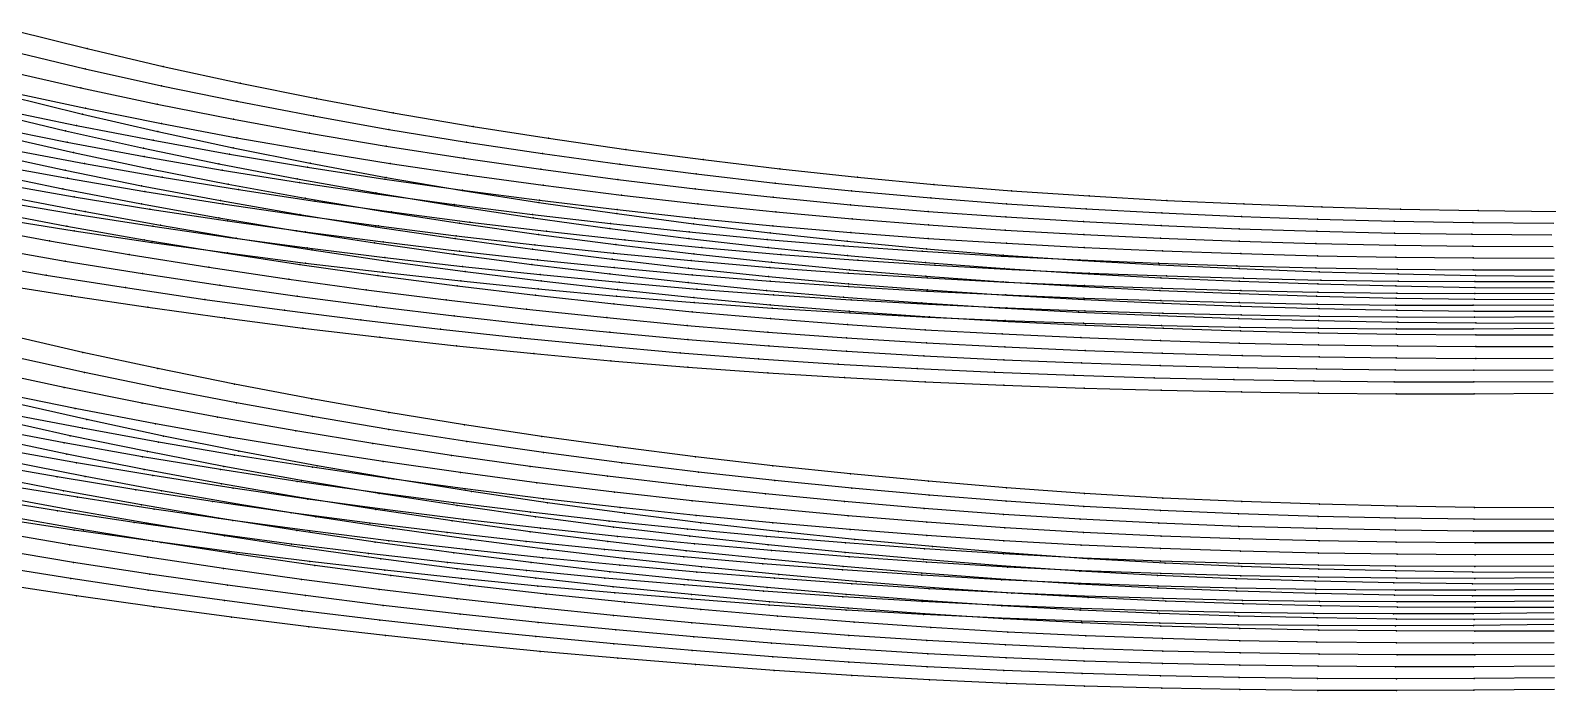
# Model space of a CAD drawing. Extents: x -2408 to 1029, y -526 to 2095.
# Drawn here: x -666.5 to -369.3, y 1893.8 to 2023.1 of the extents above; entities that cross this region are included whole.
import ezdxf

# ---------------------------------------------------------------- set-up
doc = ezdxf.new("R2010")
doc.units = 0

# ---------------------------------------------------------------- blocks, each defined once
blk = doc.blocks.new(' -30')
at = {"layer": '1'}
for points in [[(-184.074268, 915.898438), (-199.938067, 916.004481), (-214.971179, 916.217039), (-230.058452, 916.580001), (-245.141658, 917.098852), (-260.166828, 917.769134), (-275.234338, 918.624536), (-290.688383, 919.721853), (-305.728339, 920.97651), (-320.933019, 922.392988), (-335.945284, 923.939691), (-351.112705, 925.667383), (-366.087844, 927.54152), (-381.124534, 929.593767), (-396.053659, 931.804452), (-411.403685, 934.26337), (-426.274865, 936.835461), (-441.581577, 939.689385), (-456.380685, 942.648381), (-471.413172, 945.853884), (-486.126893, 949.211862)], [(-485.569411, 1022.114168), (-471.326372, 1018.533474), (-456.453895, 1015.055786), (-441.357954, 1011.77869), (-426.385503, 1008.766398), (-411.373524, 1005.973084), (-395.741295, 1003.294762), (-380.982537, 1000.97185), (-365.812658, 998.782208), (-350.671126, 996.787103), (-335.643521, 994.987391), (-320.458902, 993.349894), (-305.476456, 991.931465), (-290.253334, 990.705195), (-275.086221, 989.677705), (-259.838398, 988.812748), (-244.782035, 988.103728), (-229.520606, 987.520225), (-214.116548, 987.083314), (-198.889744, 986.803854), (-183.229885, 986.627731)]]:
    blk.add_lwpolyline(points, dxfattribs=at)
at = {"layer": '14'}
for points in [[(-184.047356, 928.598633), (-199.59272, 928.680167), (-214.717166, 928.914504), (-229.973089, 929.289697), (-245.16976, 929.809888), (-260.640927, 930.508343), (-275.965086, 931.398015), (-291.241824, 932.504552), (-306.505752, 933.796136), (-321.802467, 935.240728), (-337.036458, 936.834409), (-352.178831, 938.587466), (-367.373851, 940.521132), (-382.257429, 942.586062), (-397.404225, 944.866379), (-412.236711, 947.281491), (-427.323349, 949.931627), (-442.44033, 952.79284), (-457.450906, 955.84313), (-472.142353, 959.03132), (-487.065367, 962.493344)], [(-486.980707, 1009.363923), (-472.256533, 1005.696211), (-457.505122, 1002.275946), (-442.702748, 999.08554), (-427.630314, 996.072378), (-412.740637, 993.317148), (-397.798192, 990.762433), (-382.840082, 988.407382), (-367.601045, 986.208617), (-352.58876, 984.230198), (-337.53589, 982.420932), (-322.481054, 980.787744), (-306.948559, 979.311879), (-291.912577, 978.095582), (-276.394841, 977.034537), (-261.339635, 976.171484), (-245.709135, 975.431759), (-230.041771, 974.838048), (-214.56575, 974.39029), (-199.409258, 974.086564), (-184.176903, 973.94043)]]:
    blk.add_lwpolyline(points, dxfattribs=at)
at = {"layer": '3'}
for p in [(-471.326372, 1018.533474), (-456.453895, 1015.055786), (-441.357954, 1011.77869), (-426.385503, 1008.766398), (-472.256533, 1005.696211), (-411.373524, 1005.973084), (-457.505122, 1002.275946), (-395.741295, 1003.294762), (-442.702748, 999.08554), (-380.982537, 1000.97185), (-365.812658, 998.782208), (-427.630314, 996.072378), (-350.671126, 996.787103), (-412.740637, 993.317148), (-335.643521, 994.987391), (-320.458902, 993.349894), (-397.798192, 990.762433), (-305.476456, 991.931465), (-290.253334, 990.705195), (-275.086221, 989.677705), (-382.840082, 988.407382), (-259.838398, 988.812748), (-244.782035, 988.103728), (-229.520606, 987.520225), (-214.116548, 987.083314), (-198.889744, 986.803854), (-367.601045, 986.208617), (-352.58876, 984.230198), (-337.53589, 982.420932), (-322.481054, 980.787744), (-306.948559, 979.311879), (-291.912577, 978.095582), (-276.394841, 977.034537), (-261.339635, 976.171484), (-245.709135, 975.431759), (-230.041771, 974.838048), (-214.56575, 974.39029), (-199.409258, 974.086564), (-472.142353, 959.03132), (-457.450906, 955.84313), (-442.44033, 952.79284), (-427.323349, 949.931627), (-471.413172, 945.853884), (-412.236711, 947.281491), (-456.380685, 942.648381), (-397.404225, 944.866379), (-382.257429, 942.586062), (-441.581577, 939.689385), (-367.373851, 940.521132), (-426.274865, 936.835461), (-352.178831, 938.587466), (-337.036458, 936.834409), (-411.403685, 934.26337), (-321.802467, 935.240728), (-306.505752, 933.796136), (-396.053659, 931.804452), (-291.241824, 932.504552), (-275.965086, 931.398015), (-260.640927, 930.508343), (-381.124534, 929.593767), (-366.087844, 927.54152), (-245.16976, 929.809888), (-229.973089, 929.289697), (-214.717166, 928.914504), (-199.59272, 928.680167), (-351.112705, 925.667383), (-335.945284, 923.939691), (-320.933019, 922.392988), (-305.728339, 920.97651), (-290.688383, 919.721853), (-275.234338, 918.624536), (-260.166828, 917.769134), (-245.141658, 917.098852), (-230.058452, 916.580001), (-214.971179, 916.217039), (-199.938067, 916.004481)]:
    blk.add_point(p, dxfattribs=at)
blk = doc.blocks.new(' -31')
at = {"layer": '1'}
for points in [[(-184.086952, 914.298553), (-199.963252, 914.370587), (-215.375675, 914.554072), (-230.820305, 914.890663), (-246.261205, 915.384291), (-261.705159, 916.032831), (-276.885972, 916.854244), (-292.298716, 917.902918), (-307.491762, 919.119407), (-322.87845, 920.501598), (-337.934576, 922.001733), (-353.290396, 923.691687), (-368.221521, 925.495972), (-383.537338, 927.516951), (-398.829462, 929.710128), (-414.104112, 932.080051), (-429.340398, 934.632458), (-444.573538, 937.382133), (-459.532115, 940.276712), (-474.660789, 943.4037), (-489.745621, 946.738157)], [(-486.319582, 1018.766292), (-471.709232, 1015.275), (-456.738543, 1011.946158), (-442.02803, 1008.905685), (-427.017117, 1006.026231), (-412.2272, 1003.398908), (-397.015674, 1000.905477), (-382.162075, 998.66676), (-366.967246, 996.565387), (-352.064695, 994.680052), (-336.544248, 992.899487), (-321.622823, 991.366514), (-306.063224, 989.969857), (-291.275461, 988.843302), (-275.685007, 987.846192), (-260.811204, 987.051404), (-245.204271, 986.362211), (-230.354188, 985.833593), (-215.338268, 985.438519), (-199.901877, 985.183262), (-184.035778, 985.039444)]]:
    blk.add_lwpolyline(points, dxfattribs=at)
at = {"layer": '14'}
for points in [[(-184.047356, 926.998444), (-199.687344, 927.047208), (-215.150567, 927.252064), (-230.240265, 927.585927), (-245.805788, 928.076104), (-261.071262, 928.717405), (-276.114991, 929.530822), (-291.313492, 930.56262), (-306.410991, 931.773332), (-321.54403, 933.134551), (-336.61462, 934.632982), (-351.593331, 936.278672), (-366.62911, 938.095761), (-381.972089, 940.121824), (-396.963772, 942.272319), (-412.258262, 944.64703), (-427.195375, 947.150038), (-442.100141, 949.837558), (-457.037814, 952.72937), (-471.868929, 955.798982), (-486.989281, 959.135682)], [(-490.762346, 1006.783854), (-475.5471, 1003.127913), (-460.306836, 999.722926), (-445.514757, 996.650941), (-430.180991, 993.696043), (-414.790129, 990.95355), (-399.380814, 988.421363), (-383.940009, 986.09023), (-368.948062, 984.016808), (-353.455415, 982.059377), (-337.922035, 980.274449), (-322.38773, 978.677124), (-307.104799, 977.312651), (-291.630691, 976.140108), (-276.427318, 975.167904), (-261.011429, 974.343856), (-245.703807, 973.672048), (-230.309778, 973.133422), (-215.019542, 972.729054), (-199.514269, 972.453655), (-184.176903, 972.34024)]]:
    blk.add_lwpolyline(points, dxfattribs=at)
at = {"layer": '3'}
for p in [(-471.709232, 1015.275), (-456.738543, 1011.946158), (-442.02803, 1008.905685), (-427.017117, 1006.026231), (-475.5471, 1003.127913), (-412.2272, 1003.398908), (-460.306836, 999.722926), (-397.015674, 1000.905477), (-382.162075, 998.66676), (-445.514757, 996.650941), (-366.967246, 996.565387), (-430.180991, 993.696043), (-352.064695, 994.680052), (-336.544248, 992.899487), (-414.790129, 990.95355), (-321.622823, 991.366514), (-306.063224, 989.969857), (-399.380814, 988.421363), (-291.275461, 988.843302), (-275.685007, 987.846192), (-260.811204, 987.051404), (-383.940009, 986.09023), (-368.948062, 984.016808), (-245.204271, 986.362211), (-230.354188, 985.833593), (-215.338268, 985.438519), (-199.901877, 985.183262), (-353.455415, 982.059377), (-337.922035, 980.274449), (-322.38773, 978.677124), (-307.104799, 977.312651), (-291.630691, 976.140108), (-276.427318, 975.167904), (-261.011429, 974.343856), (-245.703807, 973.672048), (-230.309778, 973.133422), (-215.019542, 972.729054), (-199.514269, 972.453655), (-471.868929, 955.798982), (-457.037814, 952.72937), (-442.100141, 949.837558), (-427.195375, 947.150038), (-474.660789, 943.4037), (-412.258262, 944.64703), (-396.963772, 942.272319), (-459.532115, 940.276712), (-381.972089, 940.121824), (-444.573538, 937.382133), (-366.62911, 938.095761), (-351.593331, 936.278672), (-429.340398, 934.632458), (-336.61462, 934.632982), (-414.104112, 932.080051), (-321.54403, 933.134551), (-306.410991, 931.773332), (-291.313492, 930.56262), (-398.829462, 929.710128), (-383.537338, 927.516951), (-276.114991, 929.530822), (-261.071262, 928.717405), (-245.805788, 928.076104), (-230.240265, 927.585927), (-215.150567, 927.252064), (-368.221521, 925.495972), (-199.687344, 927.047208), (-353.290396, 923.691687), (-337.934576, 922.001733), (-322.87845, 920.501598), (-307.491762, 919.119407), (-292.298716, 917.902918), (-276.885972, 916.854244), (-261.705159, 916.032831), (-246.261205, 915.384291), (-230.820305, 914.890663), (-215.375675, 914.554072), (-199.963252, 914.370587)]:
    blk.add_point(p, dxfattribs=at)
blk = doc.blocks.new(' -32')
at = {"layer": '1'}
for points in [[(-184.061375, 912.698288), (-199.962922, 912.737573), (-215.258527, 912.885019), (-230.699154, 913.181996), (-246.136612, 913.630204), (-261.623803, 914.227913), (-277.047884, 915.003424), (-292.418725, 915.98512), (-307.818458, 917.153823), (-323.243092, 918.477479), (-338.616786, 919.945562), (-353.976405, 921.565671), (-369.317428, 923.344145), (-384.545269, 925.275219), (-399.844287, 927.384717), (-414.803302, 929.614027), (-430.051563, 932.063891), (-444.974561, 934.643978), (-460.159516, 937.459765), (-475.329718, 940.46866), (-490.438671, 943.667962)], [(-487.435628, 1015.624979), (-472.576951, 1012.237316), (-457.608885, 1009.059582), (-442.657641, 1006.10872), (-427.754512, 1003.377851), (-412.729754, 1000.827241), (-397.538175, 998.448761), (-382.453824, 996.279307), (-367.387618, 994.290134), (-352.25817, 992.460743), (-336.985857, 990.789932), (-321.817783, 989.313987), (-306.593114, 988.025551), (-291.392571, 986.935484), (-276.156874, 986.019829), (-260.936463, 985.257985), (-245.709809, 984.630858), (-230.488011, 984.128957), (-215.247587, 983.767109), (-200.095667, 983.551712), (-184.421997, 983.443756)]]:
    blk.add_lwpolyline(points, dxfattribs=at)
at = {"layer": '14'}
for points in [[(-184.047356, 925.398254), (-199.764138, 925.415592), (-215.064354, 925.583533), (-230.450975, 925.885648), (-245.766268, 926.324945), (-261.398688, 926.931507), (-276.853012, 927.713052), (-291.848539, 928.672748), (-307.389391, 929.860784), (-322.967322, 931.208796), (-338.481588, 932.69629), (-353.901928, 934.333278), (-369.381724, 936.145979), (-384.534802, 938.086415), (-399.971671, 940.234413), (-415.383167, 942.557516), (-430.463586, 945.010559), (-445.815583, 947.699182), (-460.565213, 950.47251), (-475.844833, 953.545542), (-490.789908, 956.749211)], [(-488.929032, 1002.929652), (-473.984123, 999.544096), (-458.991137, 996.379798), (-443.716487, 993.382964), (-428.640802, 990.638888), (-413.513017, 988.088703), (-398.371981, 985.732108), (-382.935301, 983.524182), (-367.742132, 981.534468), (-352.507979, 979.710591), (-337.27359, 978.052334), (-322.022067, 976.575291), (-307.039361, 975.32188), (-291.89249, 974.243828), (-276.303092, 973.30889), (-261.241835, 972.55637), (-245.599616, 971.918152), (-230.517079, 971.43226), (-214.931823, 971.059083), (-199.600349, 970.822056), (-184.176903, 970.740051)]]:
    blk.add_lwpolyline(points, dxfattribs=at)
at = {"layer": '3'}
for p in [(-472.576951, 1012.237316), (-457.608885, 1009.059582), (-442.657641, 1006.10872), (-427.754512, 1003.377851), (-473.984123, 999.544096), (-412.729754, 1000.827241), (-458.991137, 996.379798), (-397.538175, 998.448761), (-382.453824, 996.279307), (-443.716487, 993.382964), (-367.387618, 994.290134), (-428.640802, 990.638888), (-352.25817, 992.460743), (-336.985857, 990.789932), (-413.513017, 988.088703), (-321.817783, 989.313987), (-306.593114, 988.025551), (-291.392571, 986.935484), (-398.371981, 985.732108), (-276.156874, 986.019829), (-260.936463, 985.257985), (-245.709809, 984.630858), (-230.488011, 984.128957), (-215.247587, 983.767109), (-382.935301, 983.524182), (-367.742132, 981.534468), (-200.095667, 983.551712), (-352.507979, 979.710591), (-337.27359, 978.052334), (-322.022067, 976.575291), (-307.039361, 975.32188), (-291.89249, 974.243828), (-276.303092, 973.30889), (-261.241835, 972.55637), (-245.599616, 971.918152), (-230.517079, 971.43226), (-214.931823, 971.059083), (-199.600349, 970.822056), (-475.844833, 953.545542), (-460.565213, 950.47251), (-445.815583, 947.699182), (-430.463586, 945.010559), (-415.383167, 942.557516), (-475.329718, 940.46866), (-399.971671, 940.234413), (-460.159516, 937.459765), (-384.534802, 938.086415), (-369.381724, 936.145979), (-444.974561, 934.643978), (-353.901928, 934.333278), (-430.051563, 932.063891), (-338.481588, 932.69629), (-322.967322, 931.208796), (-414.803302, 929.614027), (-399.844287, 927.384717), (-307.389391, 929.860784), (-291.848539, 928.672748), (-276.853012, 927.713052), (-384.545269, 925.275219), (-261.398688, 926.931507), (-245.766268, 926.324945), (-230.450975, 925.885648), (-215.064354, 925.583533), (-199.764138, 925.415592), (-369.317428, 923.344145), (-353.976405, 921.565671), (-338.616786, 919.945562), (-323.243092, 918.477479), (-307.818458, 917.153823), (-292.418725, 915.98512), (-277.047884, 915.003424), (-261.623803, 914.227913), (-246.136612, 913.630204), (-230.699154, 913.181996), (-215.258527, 912.885019), (-199.962922, 912.737573)]:
    blk.add_point(p, dxfattribs=at)
blk = doc.blocks.new(' -33')
at = {"layer": '1'}
for points in [[(-184.035473, 911.098022), (-199.560304, 911.104702), (-214.695056, 911.214872), (-229.713963, 911.461238), (-244.911545, 911.851821), (-260.047911, 912.375349), (-275.234598, 913.063803), (-290.241443, 913.935448), (-305.407017, 914.996646), (-320.691927, 916.223201), (-335.833436, 917.582045), (-350.97037, 919.079392), (-366.083953, 920.720249), (-381.084554, 922.504128), (-396.161124, 924.456386), (-411.471937, 926.602703), (-426.503549, 928.875255), (-441.778957, 931.360131), (-456.754608, 933.976534), (-471.712141, 936.776142), (-486.620633, 939.751851)], [(-486.29486, 1012.079323), (-471.613833, 1008.90997), (-456.773973, 1005.9222), (-442.011796, 1003.155768), (-426.789796, 1000.507146), (-411.961981, 998.117372), (-396.89738, 995.876894), (-382.016764, 993.842441), (-366.648808, 991.912787), (-351.727975, 990.197473), (-336.422339, 988.611354), (-321.465682, 987.242601), (-306.512614, 986.056419), (-291.527457, 985.047648), (-276.088338, 984.177619), (-261.085788, 983.47635), (-245.656514, 982.886327), (-230.644244, 982.430943), (-215.128314, 982.099588), (-199.895578, 981.917391), (-184.203281, 981.841354)]]:
    blk.add_lwpolyline(points, dxfattribs=at)
at = {"layer": '14'}
for points in [[(-184.047356, 923.798065), (-199.442512, 923.783658), (-214.933856, 923.91853), (-230.030932, 924.176649), (-245.635748, 924.579705), (-260.97185, 925.124213), (-276.150732, 925.829053), (-291.56984, 926.743353), (-306.888711, 927.846221), (-322.24732, 929.109205), (-337.542422, 930.502192), (-352.823161, 932.039735), (-368.0077, 933.724612), (-383.25396, 935.577225), (-398.165327, 937.546163), (-413.369318, 939.71775), (-428.236572, 942.007384), (-443.388669, 944.516945), (-457.925801, 947.099433), (-473.668786, 950.09661), (-488.719117, 953.158344)], [(-491.046937, 1000.129719), (-475.633167, 996.775693), (-460.701531, 993.748809), (-445.200238, 990.826444), (-429.661151, 988.11137), (-414.849779, 985.714339), (-399.248583, 983.383719), (-384.126321, 981.308307), (-368.475385, 979.341077), (-353.567356, 977.627548), (-337.876936, 975.992946), (-322.169785, 974.551018), (-306.755484, 973.340364), (-291.217941, 972.307252), (-276.025194, 971.457875), (-260.647239, 970.744228), (-245.398865, 970.170211), (-230.056463, 969.719094), (-214.797145, 969.392556), (-199.667877, 969.191777), (-184.176903, 969.139862)]]:
    blk.add_lwpolyline(points, dxfattribs=at)
at = {"layer": '3'}
for p in [(-471.613833, 1008.90997), (-456.773973, 1005.9222), (-442.011796, 1003.155768), (-426.789796, 1000.507146), (-475.633167, 996.775693), (-411.961981, 998.117372), (-396.89738, 995.876894), (-460.701531, 993.748809), (-382.016764, 993.842441), (-445.200238, 990.826444), (-366.648808, 991.912787), (-351.727975, 990.197473), (-429.661151, 988.11137), (-336.422339, 988.611354), (-321.465682, 987.242601), (-414.849779, 985.714339), (-306.512614, 986.056419), (-291.527457, 985.047648), (-276.088338, 984.177619), (-399.248583, 983.383719), (-384.126321, 981.308307), (-261.085788, 983.47635), (-245.656514, 982.886327), (-230.644244, 982.430943), (-215.128314, 982.099588), (-199.895578, 981.917391), (-368.475385, 979.341077), (-353.567356, 977.627548), (-337.876936, 975.992946), (-322.169785, 974.551018), (-306.755484, 973.340364), (-291.217941, 972.307252), (-276.025194, 971.457875), (-260.647239, 970.744228), (-245.398865, 970.170211), (-230.056463, 969.719094), (-214.797145, 969.392556), (-199.667877, 969.191777), (-473.668786, 950.09661), (-457.925801, 947.099433), (-443.388669, 944.516945), (-428.236572, 942.007384), (-413.369318, 939.71775), (-471.712141, 936.776142), (-398.165327, 937.546163), (-456.754608, 933.976534), (-383.25396, 935.577225), (-368.0077, 933.724612), (-441.778957, 931.360131), (-352.823161, 932.039735), (-337.542422, 930.502192), (-426.503549, 928.875255), (-322.24732, 929.109205), (-306.888711, 927.846221), (-411.471937, 926.602703), (-396.161124, 924.456386), (-291.56984, 926.743353), (-276.150732, 925.829053), (-260.97185, 925.124213), (-245.635748, 924.579705), (-381.084554, 922.504128), (-230.030932, 924.176649), (-214.933856, 923.91853), (-199.442512, 923.783658), (-366.083953, 920.720249), (-350.97037, 919.079392), (-335.833436, 917.582045), (-320.691927, 916.223201), (-305.407017, 914.996646), (-290.241443, 913.935448), (-275.234598, 913.063803), (-260.047911, 912.375349), (-244.911545, 911.851821), (-229.713963, 911.461238), (-214.695056, 911.214872), (-199.560304, 911.104702)]:
    blk.add_point(p, dxfattribs=at)
blk = doc.blocks.new(' -34')
at = {"layer": '1'}
for points in [[(-184.012451, 909.49791), (-199.658235, 909.475968), (-214.896668, 909.557674), (-230.427762, 909.782645), (-245.767545, 910.145196), (-261.292611, 910.647728), (-276.811044, 911.316051), (-292.17174, 912.170163), (-307.669687, 913.215218), (-322.673009, 914.382545), (-338.143351, 915.730502), (-353.6053, 917.214317), (-368.932109, 918.831197), (-384.361803, 920.619104), (-399.514214, 922.532332), (-414.904185, 924.635162), (-430.255784, 926.898214), (-445.596956, 929.331986), (-460.683874, 931.902477), (-475.964371, 934.69203), (-490.718995, 937.562037)], [(-488.455408, 1009.376619), (-473.427378, 1006.255243), (-458.358386, 1003.338106), (-443.416867, 1000.646085), (-428.162378, 998.094321), (-412.994413, 995.745823), (-397.799861, 993.576451), (-382.722518, 991.598754), (-367.483907, 989.763779), (-352.346175, 988.095232), (-337.021788, 986.577503), (-321.730588, 985.251048), (-306.590636, 984.120804), (-291.27251, 983.153903), (-276.06515, 982.352131), (-260.73121, 981.684495), (-245.392154, 981.143215), (-230.338441, 980.727177), (-214.992801, 980.435879), (-199.882371, 980.286679), (-183.960228, 980.237808)]]:
    blk.add_lwpolyline(points, dxfattribs=at)
at = {"layer": '14'}
for points in [[(-184.047356, 922.197876), (-199.478289, 922.155447), (-214.760284, 922.256951), (-230.120326, 922.484644), (-245.41609, 922.840358), (-261.082202, 923.350452), (-276.636184, 924.022929), (-291.791546, 924.864889), (-306.850963, 925.889206), (-321.900271, 927.067712), (-336.990789, 928.378096), (-352.016187, 929.816011), (-366.944987, 931.389015), (-381.939821, 933.119888), (-397.27343, 935.047198), (-412.229932, 937.082629), (-427.164444, 939.273587), (-442.431576, 941.683226), (-457.313958, 944.204658), (-472.240801, 946.912364), (-487.059718, 949.781816)], [(-491.16683, 996.969381), (-476.075008, 993.833413), (-460.689771, 990.853934), (-445.519654, 988.121189), (-430.298003, 985.574608), (-415.065461, 983.214414), (-399.522486, 980.993792), (-384.239738, 978.988315), (-368.935912, 977.147014), (-353.592861, 975.459212), (-338.253338, 973.937193), (-323.189596, 972.623136), (-307.862851, 971.478358), (-292.70988, 970.517946), (-277.127204, 969.688538), (-261.377122, 968.997943), (-245.786458, 968.44933), (-230.134274, 968.026103), (-214.616884, 967.729416), (-199.32053, 967.560035), (-184.176903, 967.539673)]]:
    blk.add_lwpolyline(points, dxfattribs=at)
at = {"layer": '3'}
for p in [(-473.427378, 1006.255243), (-458.358386, 1003.338106), (-443.416867, 1000.646085), (-428.162378, 998.094321), (-412.994413, 995.745823), (-476.075008, 993.833413), (-397.799861, 993.576451), (-460.689771, 990.853934), (-382.722518, 991.598754), (-367.483907, 989.763779), (-445.519654, 988.121189), (-352.346175, 988.095232), (-430.298003, 985.574608), (-337.021788, 986.577503), (-321.730588, 985.251048), (-306.590636, 984.120804), (-415.065461, 983.214414), (-399.522486, 980.993792), (-291.27251, 983.153903), (-276.06515, 982.352131), (-260.73121, 981.684495), (-245.392154, 981.143215), (-230.338441, 980.727177), (-384.239738, 978.988315), (-214.992801, 980.435879), (-199.882371, 980.286679), (-368.935912, 977.147014), (-353.592861, 975.459212), (-338.253338, 973.937193), (-323.189596, 972.623136), (-307.862851, 971.478358), (-292.70988, 970.517946), (-277.127204, 969.688538), (-261.377122, 968.997943), (-245.786458, 968.44933), (-230.134274, 968.026103), (-214.616884, 967.729416), (-199.32053, 967.560035), (-472.240801, 946.912364), (-457.313958, 944.204658), (-442.431576, 941.683226), (-427.164444, 939.273587), (-412.229932, 937.082629), (-475.964371, 934.69203), (-397.27343, 935.047198), (-460.683874, 931.902477), (-381.939821, 933.119888), (-366.944987, 931.389015), (-445.596956, 929.331986), (-352.016187, 929.816011), (-336.990789, 928.378096), (-430.255784, 926.898214), (-414.904185, 924.635162), (-321.900271, 927.067712), (-306.850963, 925.889206), (-291.791546, 924.864889), (-399.514214, 922.532332), (-276.636184, 924.022929), (-261.082202, 923.350452), (-245.41609, 922.840358), (-230.120326, 922.484644), (-214.760284, 922.256951), (-199.478289, 922.155447), (-384.361803, 920.619104), (-368.932109, 918.831197), (-353.6053, 917.214317), (-338.143351, 915.730502), (-322.673009, 914.382545), (-307.669687, 913.215218), (-292.17174, 912.170163), (-276.811044, 911.316051), (-261.292611, 910.647728), (-245.767545, 910.145196), (-230.427762, 909.782645), (-214.896668, 909.557674), (-199.658235, 909.475968)]:
    blk.add_point(p, dxfattribs=at)
blk = doc.blocks.new(' -35')
at = {"layer": '1'}
for points in [[(-184.007549, 907.897491), (-199.53491, 907.848851), (-214.8672, 907.901487), (-230.101982, 908.087931), (-245.560677, 908.41424), (-261.00138, 908.870145), (-276.451107, 909.482685), (-291.799817, 910.27427), (-307.231155, 911.249734), (-322.247475, 912.358137), (-337.6563, 913.63927), (-352.936288, 915.03769), (-368.320668, 916.584044), (-383.469333, 918.256894), (-398.82035, 920.106373), (-413.806398, 922.061178), (-429.117689, 924.214545), (-444.394414, 926.525972), (-459.656309, 929.005658), (-474.652752, 931.615779), (-489.854663, 934.440074)], [(-490.106811, 1006.632035), (-475.259847, 1003.664375), (-460.147052, 1000.845864), (-444.90543, 998.200456), (-429.727847, 995.754904), (-414.685584, 993.510281), (-399.456029, 991.412919), (-384.066255, 989.465779), (-368.795335, 987.694646), (-353.40563, 986.063434), (-338.101332, 984.609462), (-323.08904, 983.365764), (-307.754268, 982.276277), (-292.235381, 981.344765), (-276.881329, 980.576891), (-261.513174, 979.94598), (-246.148302, 979.438741), (-230.680906, 979.043986), (-214.761059, 978.775616), (-199.831895, 978.658127), (-183.937511, 978.637161)]]:
    blk.add_lwpolyline(points, dxfattribs=at)
at = {"layer": '14'}
for points in [[(-184.047356, 920.597687), (-199.497536, 920.528545), (-215.061828, 920.60332), (-230.156451, 920.796217), (-245.757363, 921.123319), (-261.094105, 921.582282), (-276.315237, 922.189722), (-291.865827, 922.992552), (-307.331555, 923.986954), (-322.787331, 925.146208), (-338.28588, 926.443576), (-353.718078, 927.869738), (-369.051616, 929.432836), (-384.453565, 931.157466), (-399.50526, 932.993672), (-414.870026, 935.023422), (-430.212965, 937.211806), (-445.20275, 939.511353), (-460.495367, 942.028679), (-475.834789, 944.735337), (-491.0641, 947.608372)], [(-486.694518, 992.974543), (-471.702526, 990.058182), (-456.93501, 987.376325), (-442.117374, 984.86758), (-427.290984, 982.5327), (-412.439514, 980.364073), (-397.273336, 978.319749), (-382.378851, 976.471969), (-367.445227, 974.769211), (-352.516082, 973.21241), (-337.57244, 971.813351), (-322.08609, 970.550151), (-306.369598, 969.460313), (-290.88519, 968.554393), (-275.801216, 967.815642), (-260.541089, 967.200202), (-245.411211, 966.712004), (-230.155305, 966.336682), (-214.929733, 966.076748), (-199.345665, 965.933028), (-184.176903, 965.939484)]]:
    blk.add_lwpolyline(points, dxfattribs=at)
at = {"layer": '3'}
for p in [(-475.259847, 1003.664375), (-460.147052, 1000.845864), (-444.90543, 998.200456), (-429.727847, 995.754904), (-414.685584, 993.510281), (-471.702526, 990.058182), (-399.456029, 991.412919), (-456.93501, 987.376325), (-384.066255, 989.465779), (-368.795335, 987.694646), (-442.117374, 984.86758), (-353.40563, 986.063434), (-338.101332, 984.609462), (-427.290984, 982.5327), (-323.08904, 983.365764), (-307.754268, 982.276277), (-292.235381, 981.344765), (-412.439514, 980.364073), (-397.273336, 978.319749), (-276.881329, 980.576891), (-261.513174, 979.94598), (-246.148302, 979.438741), (-230.680906, 979.043986), (-214.761059, 978.775616), (-199.831895, 978.658127), (-382.378851, 976.471969), (-367.445227, 974.769211), (-352.516082, 973.21241), (-337.57244, 971.813351), (-322.08609, 970.550151), (-306.369598, 969.460313), (-290.88519, 968.554393), (-275.801216, 967.815642), (-260.541089, 967.200202), (-245.411211, 966.712004), (-230.155305, 966.336682), (-214.929733, 966.076748), (-199.345665, 965.933028), (-475.834789, 944.735337), (-460.495367, 942.028679), (-445.20275, 939.511353), (-430.212965, 937.211806), (-414.870026, 935.023422), (-474.652752, 931.615779), (-399.50526, 932.993672), (-384.453565, 931.157466), (-459.656309, 929.005658), (-369.051616, 929.432836), (-353.718078, 927.869738), (-444.394414, 926.525972), (-338.28588, 926.443576), (-322.787331, 925.146208), (-429.117689, 924.214545), (-413.806398, 922.061178), (-307.331555, 923.986954), (-291.865827, 922.992552), (-276.315237, 922.189722), (-261.094105, 921.582282), (-398.82035, 920.106373), (-245.757363, 921.123319), (-230.156451, 920.796217), (-215.061828, 920.60332), (-199.497536, 920.528545), (-383.469333, 918.256894), (-368.320668, 916.584044), (-352.936288, 915.03769), (-337.6563, 913.63927), (-322.247475, 912.358137), (-307.231155, 911.249734), (-291.799817, 910.27427), (-276.451107, 909.482685), (-261.00138, 908.870145), (-245.560677, 908.41424), (-230.101982, 908.087931), (-214.8672, 907.901487), (-199.53491, 907.848851)]:
    blk.add_point(p, dxfattribs=at)
blk = doc.blocks.new(' -36')
at = {"layer": '1'}
for points in [[(-183.987007, 906.297607), (-199.867201, 906.222146), (-214.899194, 906.247863), (-230.504272, 906.409899), (-245.550474, 906.695297), (-260.708266, 907.103071), (-275.74703, 907.648938), (-291.02618, 908.373605), (-306.049156, 909.256117), (-321.123961, 910.304146), (-336.126165, 911.487337), (-351.102485, 912.786098), (-366.083714, 914.209209), (-381.443946, 915.813289), (-396.395733, 917.519407), (-411.829852, 919.429536), (-426.746109, 921.42217), (-441.971365, 923.609247), (-456.844676, 925.900884), (-472.038766, 928.406724), (-486.859441, 931.017239)], [(-486.698475, 1002.956437), (-471.81323, 1000.156063), (-456.631721, 997.491414), (-441.683669, 995.04864), (-426.706675, 992.775231), (-411.707759, 990.66733), (-396.37825, 988.68024), (-381.338483, 986.887665), (-366.022177, 985.21425), (-350.950072, 983.715811), (-335.487168, 982.3508), (-320.384614, 981.200971), (-305.288093, 980.220022), (-290.16462, 979.389111), (-275.035308, 978.696912), (-259.899737, 978.131334), (-244.813666, 977.681409), (-229.671196, 977.337734), (-214.526717, 977.118518), (-199.544562, 977.030097), (-183.915882, 977.036591)]]:
    blk.add_lwpolyline(points, dxfattribs=at)
at = {"layer": '14'}
for points in [[(-184.047356, 918.997421), (-199.50061, 918.902875), (-214.81249, 918.947515), (-230.140305, 919.111343), (-245.376549, 919.394593), (-261.009089, 919.819827), (-276.571459, 920.394944), (-291.071047, 921.088135), (-306.943461, 922.040831), (-322.085356, 923.116351), (-337.272644, 924.327252), (-352.393684, 925.655253), (-367.415536, 927.106656), (-382.509987, 928.707891), (-397.588718, 930.452938), (-413.025949, 932.390924), (-428.067692, 934.42966), (-442.750242, 936.567781), (-458.461796, 939.023666), (-473.43249, 941.532095), (-488.453137, 944.221019)], [(-490.727628, 990.803336), (-475.315196, 987.885057), (-460.134892, 985.204572), (-444.904269, 982.700276), (-429.665737, 980.373182), (-414.402498, 978.215735), (-398.816805, 976.185844), (-383.511129, 974.354146), (-368.166007, 972.669229), (-352.826267, 971.136628), (-337.472426, 969.771417), (-322.421529, 968.612458), (-307.156428, 967.609448), (-292.130002, 966.77317), (-276.690177, 966.054913), (-261.092076, 965.462484), (-245.653449, 964.99914), (-230.120728, 964.650726), (-214.66927, 964.419268), (-199.353692, 964.307202), (-184.176903, 964.339218)]]:
    blk.add_lwpolyline(points, dxfattribs=at)
at = {"layer": '3'}
for p in [(-471.81323, 1000.156063), (-456.631721, 997.491414), (-441.683669, 995.04864), (-426.706675, 992.775231), (-411.707759, 990.66733), (-475.315196, 987.885057), (-396.37825, 988.68024), (-381.338483, 986.887665), (-460.134892, 985.204572), (-366.022177, 985.21425), (-350.950072, 983.715811), (-444.904269, 982.700276), (-335.487168, 982.3508), (-320.384614, 981.200971), (-429.665737, 980.373182), (-414.402498, 978.215735), (-305.288093, 980.220022), (-290.16462, 979.389111), (-275.035308, 978.696912), (-259.899737, 978.131334), (-398.816805, 976.185844), (-244.813666, 977.681409), (-229.671196, 977.337734), (-214.526717, 977.118518), (-199.544562, 977.030097), (-383.511129, 974.354146), (-368.166007, 972.669229), (-352.826267, 971.136628), (-337.472426, 969.771417), (-322.421529, 968.612458), (-307.156428, 967.609448), (-292.130002, 966.77317), (-276.690177, 966.054913), (-261.092076, 965.462484), (-245.653449, 964.99914), (-230.120728, 964.650726), (-214.66927, 964.419268), (-199.353692, 964.307202), (-473.43249, 941.532095), (-458.461796, 939.023666), (-442.750242, 936.567781), (-428.067692, 934.42966), (-413.025949, 932.390924), (-397.588718, 930.452938), (-472.038766, 928.406724), (-382.509987, 928.707891), (-456.844676, 925.900884), (-367.415536, 927.106656), (-352.393684, 925.655253), (-337.272644, 924.327252), (-441.971365, 923.609247), (-426.746109, 921.42217), (-322.085356, 923.116351), (-306.943461, 922.040831), (-411.829852, 919.429536), (-291.071047, 921.088135), (-276.571459, 920.394944), (-261.009089, 919.819827), (-245.376549, 919.394593), (-230.140305, 919.111343), (-214.81249, 918.947515), (-199.50061, 918.902875), (-396.395733, 917.519407), (-381.443946, 915.813289), (-366.083714, 914.209209), (-351.102485, 912.786098), (-336.126165, 911.487337), (-321.123961, 910.304146), (-306.049156, 909.256117), (-291.02618, 908.373605), (-275.74703, 907.648938), (-260.708266, 907.103071), (-245.550474, 906.695297), (-230.504272, 906.409899), (-214.899194, 906.247863), (-199.867201, 906.222146)]:
    blk.add_point(p, dxfattribs=at)
blk = doc.blocks.new(' -37')
at = {"layer": '1'}
for points in [[(-183.96656, 904.697189), (-199.509102, 904.598301), (-214.7639, 904.59662), (-230.042757, 904.723089), (-245.459677, 904.980259), (-260.667258, 905.352559), (-276.077418, 905.870353), (-291.481155, 906.553866), (-306.876367, 907.41031), (-322.135864, 908.427753), (-337.503594, 909.596445), (-352.868603, 910.885348), (-368.222294, 912.301225), (-383.573767, 913.858021), (-398.842883, 915.550035), (-414.151465, 917.391644), (-429.319369, 919.362242), (-444.589947, 921.496176), (-459.458358, 923.7234), (-474.683193, 926.162767), (-489.518295, 928.701425)], [(-490.376879, 1000.75322), (-475.155607, 997.96775), (-460.046476, 995.387627), (-444.764461, 992.957588), (-429.595527, 990.718866), (-414.263749, 988.626039), (-399.012783, 986.705536), (-383.641677, 984.924804), (-368.25393, 983.293401), (-353.013124, 981.827192), (-337.595151, 980.512537), (-322.249929, 979.387267), (-306.805765, 978.425619), (-291.410465, 977.617821), (-275.951208, 976.945654), (-260.851131, 976.413247), (-245.383191, 975.982942), (-230.272819, 975.66794), (-214.800353, 975.469849), (-199.544714, 975.405111), (-183.895226, 975.435944)]]:
    blk.add_lwpolyline(points, dxfattribs=at)
at = {"layer": '14'}
for points in [[(-184.047356, 917.397232), (-199.487877, 917.278543), (-215.056839, 917.297805), (-230.690727, 917.437925), (-246.258611, 917.699673), (-261.53958, 918.084109), (-276.723469, 918.605447), (-292.207306, 919.30131), (-307.850405, 920.194893), (-323.3798, 921.253687), (-338.95612, 922.455209), (-354.464864, 923.776227), (-369.96115, 925.231088), (-385.35464, 926.820901), (-400.821339, 928.566949), (-415.920977, 930.41601), (-431.351645, 932.455452), (-446.76127, 934.648276), (-461.801489, 936.944287), (-477.162716, 939.454594), (-492.576146, 942.148461)], [(-494.260561, 988.563888), (-478.701086, 985.698197), (-463.107879, 983.021274), (-447.464219, 980.523584), (-431.813528, 978.20646), (-416.701958, 976.136393), (-401.005905, 974.154058), (-385.290081, 972.331459), (-369.534435, 970.658148), (-353.784975, 969.144298), (-338.021741, 967.806655), (-322.581244, 966.681091), (-306.953977, 965.713478), (-291.605429, 964.913202), (-275.873302, 964.232931), (-260.7973, 963.703712), (-245.111403, 963.272636), (-230.031804, 962.968394), (-214.92123, 962.770408), (-199.345019, 962.682694), (-184.176903, 962.739029)]]:
    blk.add_lwpolyline(points, dxfattribs=at)
at = {"layer": '3'}
for p in [(-475.155607, 997.96775), (-460.046476, 995.387627), (-444.764461, 992.957588), (-429.595527, 990.718866), (-414.263749, 988.626039), (-399.012783, 986.705536), (-478.701086, 985.698197), (-383.641677, 984.924804), (-463.107879, 983.021274), (-368.25393, 983.293401), (-353.013124, 981.827192), (-447.464219, 980.523584), (-431.813528, 978.20646), (-337.595151, 980.512537), (-322.249929, 979.387267), (-306.805765, 978.425619), (-416.701958, 976.136393), (-291.410465, 977.617821), (-275.951208, 976.945654), (-260.851131, 976.413247), (-245.383191, 975.982942), (-230.272819, 975.66794), (-214.800353, 975.469849), (-199.544714, 975.405111), (-401.005905, 974.154058), (-385.290081, 972.331459), (-369.534435, 970.658148), (-353.784975, 969.144298), (-338.021741, 967.806655), (-322.581244, 966.681091), (-306.953977, 965.713478), (-291.605429, 964.913202), (-275.873302, 964.232931), (-260.7973, 963.703712), (-245.111403, 963.272636), (-230.031804, 962.968394), (-214.92123, 962.770408), (-199.345019, 962.682694), (-477.162716, 939.454594), (-461.801489, 936.944287), (-446.76127, 934.648276), (-431.351645, 932.455452), (-415.920977, 930.41601), (-400.821339, 928.566949), (-474.683193, 926.162767), (-385.35464, 926.820901), (-369.96115, 925.231088), (-459.458358, 923.7234), (-444.589947, 921.496176), (-354.464864, 923.776227), (-338.95612, 922.455209), (-429.319369, 919.362242), (-323.3798, 921.253687), (-307.850405, 920.194893), (-292.207306, 919.30131), (-276.723469, 918.605447), (-414.151465, 917.391644), (-398.842883, 915.550035), (-261.53958, 918.084109), (-246.258611, 917.699673), (-230.690727, 917.437925), (-215.056839, 917.297805), (-199.487877, 917.278543), (-383.573767, 913.858021), (-368.222294, 912.301225), (-352.868603, 910.885348), (-337.503594, 909.596445), (-322.135864, 908.427753), (-306.876367, 907.41031), (-291.481155, 906.553866), (-276.077418, 905.870353), (-260.667258, 905.352559), (-245.459677, 904.980259), (-230.042757, 904.723089), (-214.7639, 904.59662), (-199.509102, 904.598301)]:
    blk.add_point(p, dxfattribs=at)
blk = doc.blocks.new(' -38')
at = {"layer": '1'}
for points in [[(-183.94804, 903.097), (-199.804087, 902.973026), (-215.057594, 902.948504), (-230.192646, 903.048387), (-245.571293, 903.275358), (-260.691583, 903.612186), (-276.064375, 904.087584), (-291.336008, 904.714934), (-306.695468, 905.514461), (-321.950572, 906.479049), (-337.290448, 907.593609), (-352.47591, 908.812689), (-367.796508, 910.16426), (-382.986446, 911.636908), (-398.281011, 913.25799), (-413.319178, 914.989852), (-428.581686, 916.889147), (-443.837055, 918.932134), (-459.06097, 921.119342), (-473.971512, 923.410495), (-489.148766, 925.901077)], [(-489.018966, 997.659611), (-473.865014, 995.017371), (-459.018791, 992.599587), (-443.810385, 990.291525), (-428.626441, 988.15345), (-413.372675, 986.16768), (-398.380012, 984.364779), (-383.091149, 982.670512), (-368.117008, 981.152869), (-352.798464, 979.750458), (-337.528291, 978.518327), (-322.182504, 977.456847), (-306.84007, 976.557031), (-291.476278, 975.798552), (-276.106656, 975.171751), (-261.044984, 974.676492), (-245.667599, 974.280945), (-230.429886, 973.992507), (-215.048551, 973.822596), (-199.881571, 973.781331), (-184.02483, 973.838501)]]:
    blk.add_lwpolyline(points, dxfattribs=at)
at = {"layer": '14'}
for points in [[(-184.047356, 915.797043), (-199.4597, 915.655474), (-214.735102, 915.647796), (-229.955349, 915.752441), (-245.04861, 915.967862), (-260.554833, 916.312619), (-276.024567, 916.794323), (-291.098525, 917.414303), (-306.372308, 918.217006), (-321.532684, 919.181611), (-336.684533, 920.284424), (-351.88489, 921.507814), (-367.016424, 922.846396), (-382.044767, 924.305899), (-397.150632, 925.910454), (-412.241476, 927.652133), (-427.710771, 929.582337), (-442.766392, 931.605115), (-458.197933, 933.830932), (-473.211022, 936.149782), (-488.199541, 938.621876)], [(-490.738192, 985.064912), (-475.639206, 982.437272), (-460.491044, 979.975138), (-445.337875, 977.680262), (-430.161493, 975.545388), (-414.648144, 973.527202), (-399.431742, 971.701881), (-384.198246, 970.019139), (-368.926756, 968.472011), (-353.664202, 967.07645), (-337.813999, 965.804227), (-322.567313, 964.756413), (-307.46852, 963.872489), (-291.787586, 963.100163), (-276.573298, 962.480341), (-261.190993, 961.973783), (-245.947095, 961.584031), (-230.551053, 961.299384), (-215.148676, 961.123001), (-199.740959, 961.05943), (-184.176903, 961.13884)]]:
    blk.add_lwpolyline(points, dxfattribs=at)
at = {"layer": '3'}
for p in [(-473.865014, 995.017371), (-459.018791, 992.599587), (-443.810385, 990.291525), (-428.626441, 988.15345), (-413.372675, 986.16768), (-398.380012, 984.364779), (-475.639206, 982.437272), (-383.091149, 982.670512), (-368.117008, 981.152869), (-460.491044, 979.975138), (-352.798464, 979.750458), (-337.528291, 978.518327), (-445.337875, 977.680262), (-430.161493, 975.545388), (-322.182504, 977.456847), (-306.84007, 976.557031), (-291.476278, 975.798552), (-276.106656, 975.171751), (-414.648144, 973.527202), (-261.044984, 974.676492), (-245.667599, 974.280945), (-230.429886, 973.992507), (-215.048551, 973.822596), (-199.881571, 973.781331), (-399.431742, 971.701881), (-384.198246, 970.019139), (-368.926756, 968.472011), (-353.664202, 967.07645), (-337.813999, 965.804227), (-322.567313, 964.756413), (-307.46852, 963.872489), (-291.787586, 963.100163), (-276.573298, 962.480341), (-261.190993, 961.973783), (-245.947095, 961.584031), (-230.551053, 961.299384), (-215.148676, 961.123001), (-199.740959, 961.05943), (-473.211022, 936.149782), (-458.197933, 933.830932), (-442.766392, 931.605115), (-427.710771, 929.582337), (-412.241476, 927.652133), (-397.150632, 925.910454), (-382.044767, 924.305899), (-473.971512, 923.410495), (-367.016424, 922.846396), (-351.88489, 921.507814), (-459.06097, 921.119342), (-443.837055, 918.932134), (-336.684533, 920.284424), (-321.532684, 919.181611), (-428.581686, 916.889147), (-306.372308, 918.217006), (-291.098525, 917.414303), (-276.024567, 916.794323), (-260.554833, 916.312619), (-245.04861, 915.967862), (-229.955349, 915.752441), (-214.735102, 915.647796), (-199.4597, 915.655474), (-413.319178, 914.989852), (-398.281011, 913.25799), (-382.986446, 911.636908), (-367.796508, 910.16426), (-352.47591, 908.812689), (-337.290448, 907.593609), (-321.950572, 906.479049), (-306.695468, 905.514461), (-291.336008, 904.714934), (-276.064375, 904.087584), (-260.691583, 903.612186), (-245.571293, 903.275358), (-230.192646, 903.048387), (-215.057594, 902.948504), (-199.804087, 902.973026)]:
    blk.add_point(p, dxfattribs=at)
blk = doc.blocks.new(' -39')
at = {"layer": '1'}
for points in [[(-183.930225, 901.496964), (-199.677776, 901.351716), (-214.842054, 901.302601), (-230.323256, 901.376858), (-245.661867, 901.573951), (-261.103776, 901.886833), (-276.434212, 902.326232), (-291.762844, 902.914187), (-306.82561, 903.652117), (-322.137742, 904.571445), (-337.014581, 905.603083), (-352.802447, 906.819188), (-368.134916, 908.121614), (-383.408379, 909.54612), (-398.738731, 911.109704), (-413.984858, 912.802302), (-429.224414, 914.632572), (-444.43764, 916.599058), (-459.369995, 918.6681), (-474.544191, 920.916216), (-489.747335, 923.322579)], [(-488.67564, 994.832284), (-473.604773, 992.314048), (-458.480938, 989.954475), (-443.359927, 987.757468), (-428.199633, 985.713765), (-413.037278, 983.82356), (-397.774347, 982.065886), (-382.579807, 980.454566), (-367.123919, 978.962105), (-351.900996, 977.644657), (-336.915861, 976.507577), (-321.668238, 975.517878), (-306.435503, 974.680333), (-291.172075, 973.974802), (-275.906719, 973.39406), (-260.634175, 972.92972), (-245.262398, 972.569122), (-229.984739, 972.31231), (-214.791414, 972.174482), (-199.605925, 972.159095), (-184.01516, 972.238312)]]:
    blk.add_lwpolyline(points, dxfattribs=at)
at = {"layer": '14'}
for points in [[(-184.047356, 914.196854), (-199.832109, 914.03125), (-215.476788, 914.002958), (-231.06513, 914.089778), (-246.52356, 914.290222), (-261.664871, 914.604067), (-276.719893, 915.042975), (-292.136838, 915.640702), (-307.779545, 916.423903), (-323.308506, 917.375761), (-338.829036, 918.472158), (-354.39951, 919.693089), (-369.899802, 921.031054), (-385.294686, 922.492053), (-400.769359, 924.101164), (-416.228944, 925.850726), (-431.304898, 927.694329), (-446.730073, 929.724091), (-462.135276, 931.900733), (-477.154961, 934.171595), (-492.514354, 936.651604)], [(-494.809999, 983.009908), (-479.322493, 980.377839), (-463.785503, 977.914225), (-448.244231, 975.621049), (-432.679961, 973.491027), (-417.688196, 971.592148), (-402.085336, 969.767782), (-386.442277, 968.085819), (-370.807059, 966.548447), (-355.158406, 965.167085), (-339.829887, 963.982651), (-324.211107, 962.949385), (-308.759855, 962.082264), (-293.609688, 961.367241), (-278.044998, 960.760334), (-262.319546, 960.2692), (-246.748947, 959.896897), (-231.040638, 959.631903), (-215.351973, 959.477067), (-199.705454, 959.436699), (-184.176903, 959.538651)]]:
    blk.add_lwpolyline(points, dxfattribs=at)
at = {"layer": '3'}
for p in [(-473.604773, 992.314048), (-458.480938, 989.954475), (-443.359927, 987.757468), (-428.199633, 985.713765), (-413.037278, 983.82356), (-397.774347, 982.065886), (-479.322493, 980.377839), (-463.785503, 977.914225), (-382.579807, 980.454566), (-367.123919, 978.962105), (-448.244231, 975.621049), (-351.900996, 977.644657), (-336.915861, 976.507577), (-321.668238, 975.517878), (-432.679961, 973.491027), (-306.435503, 974.680333), (-291.172075, 973.974802), (-275.906719, 973.39406), (-260.634175, 972.92972), (-245.262398, 972.569122), (-229.984739, 972.31231), (-214.791414, 972.174482), (-199.605925, 972.159095), (-417.688196, 971.592148), (-402.085336, 969.767782), (-386.442277, 968.085819), (-370.807059, 966.548447), (-355.158406, 965.167085), (-339.829887, 963.982651), (-324.211107, 962.949385), (-308.759855, 962.082264), (-293.609688, 961.367241), (-278.044998, 960.760334), (-262.319546, 960.2692), (-246.748947, 959.896897), (-231.040638, 959.631903), (-215.351973, 959.477067), (-199.705454, 959.436699), (-477.154961, 934.171595), (-462.135276, 931.900733), (-446.730073, 929.724091), (-431.304898, 927.694329), (-416.228944, 925.850726), (-400.769359, 924.101164), (-385.294686, 922.492053), (-474.544191, 920.916216), (-459.369995, 918.6681), (-369.899802, 921.031054), (-354.39951, 919.693089), (-338.829036, 918.472158), (-444.43764, 916.599058), (-323.308506, 917.375761), (-307.779545, 916.423903), (-292.136838, 915.640702), (-429.224414, 914.632572), (-413.984858, 912.802302), (-276.719893, 915.042975), (-261.664871, 914.604067), (-246.52356, 914.290222), (-231.06513, 914.089778), (-215.476788, 914.002958), (-199.832109, 914.03125), (-398.738731, 911.109704), (-383.408379, 909.54612), (-368.134916, 908.121614), (-352.802447, 906.819188), (-337.014581, 905.603083), (-322.137742, 904.571445), (-306.82561, 903.652117), (-291.762844, 902.914187), (-276.434212, 902.326232), (-261.103776, 901.886833), (-245.661867, 901.573951), (-230.323256, 901.376858), (-214.842054, 901.302601), (-199.677776, 901.351716)]:
    blk.add_point(p, dxfattribs=at)
blk = doc.blocks.new(' -40')
at = {"layer": '1'}
for points in [[(-183.912659, 899.896851), (-199.709362, 899.729333), (-214.85637, 899.657906), (-230.278708, 899.70681), (-245.541039, 899.874438), (-260.812625, 900.151127), (-275.950485, 900.545395), (-291.204346, 901.081725), (-306.308106, 901.768543), (-321.546946, 902.62877), (-336.777175, 903.632918), (-352.182547, 904.768669), (-367.364014, 906.003151), (-382.566911, 907.358057), (-397.73832, 908.8361), (-412.916166, 910.447602), (-427.928258, 912.172961), (-443.076012, 914.046493), (-458.206556, 916.054192), (-473.430864, 918.216233), (-488.521518, 920.504771)], [(-488.921597, 992.170757), (-473.864017, 989.751068), (-458.680168, 987.473051), (-443.800501, 985.393607), (-428.574356, 983.418173), (-413.422716, 981.60052), (-398.162352, 979.909589), (-382.954434, 978.356849), (-367.666352, 976.938653), (-352.4565, 975.682118), (-337.142443, 974.578416), (-321.937139, 973.643077), (-306.604028, 972.846223), (-291.515443, 972.188616), (-276.171575, 971.640138), (-260.908913, 971.207985), (-245.558737, 970.877499), (-230.243138, 970.646141), (-214.890014, 970.529725), (-199.864877, 970.535647), (-184.007473, 970.638123)]]:
    blk.add_lwpolyline(points, dxfattribs=at)
at = {"layer": '14'}
for points in [[(-184.047356, 912.596664), (-199.779037, 912.410013), (-215.091359, 912.357645), (-230.219509, 912.412385), (-245.858515, 912.580462), (-261.233991, 912.862601), (-276.567036, 913.270318), (-292.309591, 913.836738), (-307.522967, 914.54807), (-322.626578, 915.419378), (-337.722783, 916.431094), (-352.871531, 917.562988), (-367.950069, 918.799705), (-383.018029, 920.154666), (-397.978815, 921.626812), (-413.022022, 923.23768), (-427.674827, 924.933175), (-443.47804, 926.902935), (-458.473322, 928.91115), (-473.864828, 931.117856), (-488.819894, 933.407924)], [(-489.365303, 979.371384), (-474.386271, 976.98072), (-459.40548, 974.746026), (-444.403343, 972.660415), (-429.049913, 970.679392), (-414.010709, 968.883692), (-398.955574, 967.222322), (-383.862224, 965.686938), (-368.779677, 964.287542), (-353.685798, 963.03627), (-337.984267, 961.906359), (-322.961655, 960.982098), (-307.208543, 960.160624), (-291.804326, 959.4903), (-276.026341, 958.929114), (-260.955345, 958.503785), (-245.236538, 958.169516), (-230.130797, 957.950152), (-214.947815, 957.829879), (-199.654171, 957.815185), (-184.176903, 957.938461)]]:
    blk.add_lwpolyline(points, dxfattribs=at)
at = {"layer": '3'}
for p in [(-473.864017, 989.751068), (-458.680168, 987.473051), (-443.800501, 985.393607), (-428.574356, 983.418173), (-413.422716, 981.60052), (-398.162352, 979.909589), (-382.954434, 978.356849), (-474.386271, 976.98072), (-367.666352, 976.938653), (-352.4565, 975.682118), (-459.40548, 974.746026), (-444.403343, 972.660415), (-337.142443, 974.578416), (-321.937139, 973.643077), (-306.604028, 972.846223), (-291.515443, 972.188616), (-429.049913, 970.679392), (-414.010709, 968.883692), (-276.171575, 971.640138), (-260.908913, 971.207985), (-245.558737, 970.877499), (-230.243138, 970.646141), (-214.890014, 970.529725), (-199.864877, 970.535647), (-398.955574, 967.222322), (-383.862224, 965.686938), (-368.779677, 964.287542), (-353.685798, 963.03627), (-337.984267, 961.906359), (-322.961655, 960.982098), (-307.208543, 960.160624), (-291.804326, 959.4903), (-276.026341, 958.929114), (-260.955345, 958.503785), (-245.236538, 958.169516), (-230.130797, 957.950152), (-214.947815, 957.829879), (-199.654171, 957.815185), (-473.864828, 931.117856), (-458.473322, 928.91115), (-443.47804, 926.902935), (-427.674827, 924.933175), (-413.022022, 923.23768), (-397.978815, 921.626812), (-383.018029, 920.154666), (-367.950069, 918.799705), (-473.430864, 918.216233), (-458.206556, 916.054192), (-352.871531, 917.562988), (-337.722783, 916.431094), (-322.626578, 915.419378), (-443.076012, 914.046493), (-307.522967, 914.54807), (-292.309591, 913.836738), (-276.567036, 913.270318), (-261.233991, 912.862601), (-245.858515, 912.580462), (-230.219509, 912.412385), (-215.091359, 912.357645), (-199.779037, 912.410013), (-427.928258, 912.172961), (-412.916166, 910.447602), (-397.73832, 908.8361), (-382.566911, 907.358057), (-367.364014, 906.003151), (-352.182547, 904.768669), (-336.777175, 903.632918), (-321.546946, 902.62877), (-306.308106, 901.768543), (-291.204346, 901.081725), (-275.950485, 900.545395), (-260.812625, 900.151127), (-245.541039, 899.874438), (-230.278708, 899.70681), (-214.85637, 899.657906), (-199.709362, 899.729333)]:
    blk.add_point(p, dxfattribs=at)

msp = doc.modelspace()

# ---------------------------------------------------------------- block references
at = {"layer": '1'}
for name, p in [(' -32', (-184.050523, 999.622732)), (' -31', (-184.050388, 1000.311413)), (' -30', (-184.050297, 1001.000083)), (' -34', (-184.050758, 998.245407)), (' -36', (-184.051123, 996.868036)), (' -33', (-184.050694, 998.934067)), (' -35', (-184.051047, 997.556724)), (' -38', (-184.051331, 995.490688)), (' -37', (-184.051318, 996.179365)), (' -39', (-184.051506, 994.802025)), (' -40', (-184.051738, 994.113352))]:
    msp.add_blockref(name, p, dxfattribs=at)

doc.saveas('drawing.dxf')
